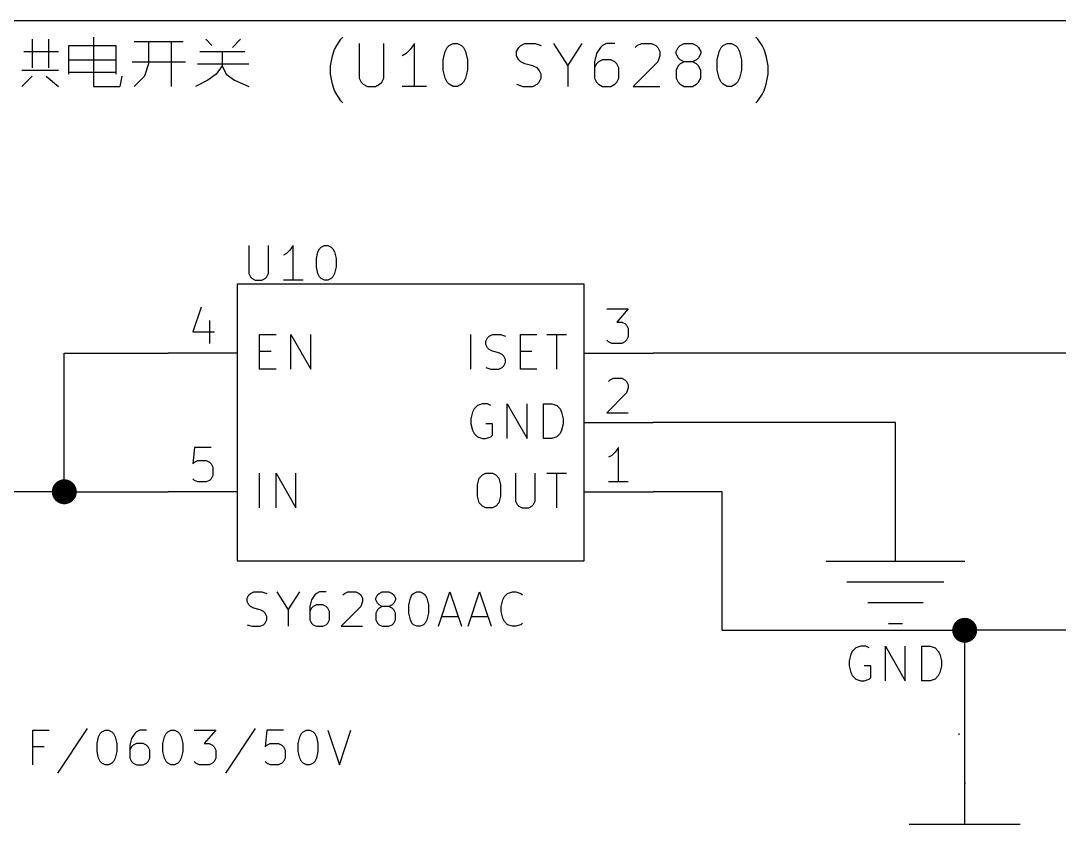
# Model space of a CAD drawing. Header units: millimetres. Extents: x 5 to 293, y -205 to -3.
# Drawn here: x 204.14 to 242.23, y -145.54 to -116.08 of the extents above; entities that cross this region are included whole.
import ezdxf

# ---------------------------------------------------------------- set-up
doc = ezdxf.new("R2010")
doc.units = ezdxf.units.MM
for name, color, linetype in [('GREENSIXTYFIVE', 129, 'CONTINUOUS'), ('LIGHTGREEN', 92, 'CONTINUOUS'), ('LIGHTMAGENTA', 212, 'CONTINUOUS'), ('LIGHTRED', 12, 'CONTINUOUS'), ('RED', 14, 'CONTINUOUS')]:
    doc.layers.add(name, color=color, linetype=linetype)

msp = doc.modelspace()

# ---------------------------------------------------------------- linework, layer by layer
at = {"layer": 'GREENSIXTYFIVE', "linetype": 'CONTINUOUS'}
for p, q in [((212.5035, -124.3144), (212.5035, -125.3425)), ((212.5035, -124.3144), (212.5035, -125.3425)), ((213.2292, -125.3425), (213.2292, -124.3144)), ((213.2292, -125.3425), (213.2292, -124.3144)), ((214.0155, -124.4959), (213.8945, -124.6168)), ((214.0155, -124.4959), (213.8945, -124.6168)), ((214.1364, -124.3144), (214.0155, -124.4959)), ((214.1364, -124.3144), (214.0155, -124.4959)), ((214.1364, -125.5844), (214.1364, -124.3144)), ((214.1364, -125.5844), (214.1364, -124.3144)), ((215.0435, -124.5563), (215.104, -124.4354)), ((215.0435, -124.5563), (215.104, -124.4354)), ((215.104, -124.4354), (215.1645, -124.3749)), ((215.104, -124.4354), (215.1645, -124.3749)), ((215.1645, -124.3749), (215.2854, -124.3144)), ((215.1645, -124.3749), (215.2854, -124.3144)), ((215.2854, -124.3144), (215.4064, -124.3144)), ((215.2854, -124.3144), (215.4064, -124.3144)), ((215.4064, -124.3144), (215.5273, -124.3749)), ((215.4064, -124.3144), (215.5273, -124.3749)), ((215.5273, -124.3749), (215.5878, -124.4354)), ((215.5273, -124.3749), (215.5878, -124.4354)), ((215.5878, -124.4354), (215.6483, -124.5563)), ((215.5878, -124.4354), (215.6483, -124.5563)), ((213.8945, -124.6168), (213.7736, -124.6773)), ((213.8945, -124.6168), (213.7736, -124.6773)), ((214.9831, -124.7982), (215.0435, -124.5563)), ((214.9831, -124.7982), (215.0435, -124.5563)), ((214.9831, -125.1006), (214.9831, -124.7982)), ((214.9831, -125.1006), (214.9831, -124.7982)), ((215.6483, -124.5563), (215.7088, -124.7982)), ((215.6483, -124.5563), (215.7088, -124.7982)), ((215.7088, -124.7982), (215.7088, -125.1006)), ((215.7088, -124.7982), (215.7088, -125.1006)), ((215.0435, -125.3425), (214.9831, -125.1006)), ((215.0435, -125.3425), (214.9831, -125.1006)), ((215.7088, -125.1006), (215.6483, -125.3425)), ((215.7088, -125.1006), (215.6483, -125.3425)), ((212.5035, -125.3425), (212.564, -125.4635)), ((212.5035, -125.3425), (212.564, -125.4635)), ((212.564, -125.4635), (212.6245, -125.524)), ((212.564, -125.4635), (212.6245, -125.524)), ((212.6245, -125.524), (212.7454, -125.5844)), ((212.6245, -125.524), (212.7454, -125.5844)), ((212.7454, -125.5844), (212.9873, -125.5844)), ((212.7454, -125.5844), (212.9873, -125.5844)), ((212.9873, -125.5844), (213.1083, -125.524)), ((212.9873, -125.5844), (213.1083, -125.524)), ((213.1083, -125.524), (213.1688, -125.4635)), ((213.1083, -125.524), (213.1688, -125.4635)), ((213.1688, -125.4635), (213.2292, -125.3425)), ((213.1688, -125.4635), (213.2292, -125.3425)), ((214.4993, -125.5844), (213.7736, -125.5844)), ((214.4993, -125.5844), (213.7736, -125.5844)), ((215.104, -125.4635), (215.0435, -125.3425)), ((215.104, -125.4635), (215.0435, -125.3425)), ((215.1645, -125.524), (215.104, -125.4635)), ((215.1645, -125.524), (215.104, -125.4635)), ((215.2854, -125.5844), (215.1645, -125.524)), ((215.2854, -125.5844), (215.1645, -125.524)), ((215.4064, -125.5844), (215.2854, -125.5844)), ((215.4064, -125.5844), (215.2854, -125.5844)), ((215.5273, -125.524), (215.4064, -125.5844)), ((215.5273, -125.524), (215.4064, -125.5844)), ((215.5878, -125.4635), (215.5273, -125.524)), ((215.5878, -125.4635), (215.5273, -125.524)), ((215.6483, -125.3425), (215.5878, -125.4635)), ((215.6483, -125.3425), (215.5878, -125.4635)), ((212.9003, -128.8575), (212.9003, -127.5875)), ((212.9003, -127.5875), (213.5051, -127.5875)), ((212.9003, -128.8575), (212.9003, -127.5875)), ((212.9003, -127.5875), (213.5051, -127.5875)), ((214.0493, -128.8575), (214.0493, -127.5875)), ((214.0493, -127.5875), (214.775, -128.8575)), ((214.0493, -128.8575), (214.0493, -127.5875)), ((214.0493, -127.5875), (214.775, -128.8575)), ((214.775, -128.8575), (214.775, -127.5875)), ((214.775, -128.8575), (214.775, -127.5875)), ((220.6534, -128.8575), (220.6534, -127.5875)), ((220.6534, -128.8575), (220.6534, -127.5875)), ((221.1978, -127.8294), (221.2582, -127.7085)), ((221.1978, -127.8294), (221.2582, -127.7085)), ((221.1978, -127.9504), (221.1978, -127.8294)), ((221.1978, -127.9504), (221.1978, -127.8294)), ((221.2582, -128.0713), (221.1978, -127.9504)), ((221.2582, -128.0713), (221.1978, -127.9504)), ((221.2582, -127.7085), (221.3187, -127.648)), ((221.2582, -127.7085), (221.3187, -127.648)), ((221.3187, -127.648), (221.4397, -127.5875)), ((221.3187, -127.648), (221.4397, -127.5875)), ((221.4397, -127.5875), (221.742, -127.5875)), ((221.4397, -127.5875), (221.742, -127.5875)), ((221.742, -127.5875), (221.9235, -127.648)), ((221.742, -127.5875), (221.9235, -127.648)), ((222.4677, -128.8575), (222.4677, -127.5875)), ((222.4677, -127.5875), (223.0725, -127.5875)), ((222.4677, -128.8575), (222.4677, -127.5875)), ((222.4677, -127.5875), (223.0725, -127.5875)), ((223.4353, -127.5875), (224.161, -127.5875)), ((223.4353, -127.5875), (224.161, -127.5875)), ((223.7982, -128.8575), (223.7982, -127.5875)), ((223.7982, -128.8575), (223.7982, -127.5875)), ((212.9003, -128.1923), (213.3237, -128.1923)), ((212.9003, -128.1923), (213.3237, -128.1923)), ((221.3187, -128.1318), (221.2582, -128.0713)), ((221.3187, -128.1318), (221.2582, -128.0713)), ((221.4397, -128.1923), (221.3187, -128.1318)), ((221.4397, -128.1923), (221.3187, -128.1318)), ((221.6816, -128.2528), (221.4397, -128.1923)), ((221.6816, -128.2528), (221.4397, -128.1923)), ((221.8025, -128.3132), (221.6816, -128.2528)), ((221.8025, -128.3132), (221.6816, -128.2528)), ((221.863, -128.3737), (221.8025, -128.3132)), ((221.863, -128.3737), (221.8025, -128.3132)), ((222.4677, -128.1923), (222.8911, -128.1923)), ((222.4677, -128.1923), (222.8911, -128.1923)), ((221.9235, -128.4947), (221.863, -128.3737)), ((221.9235, -128.4947), (221.863, -128.3737)), ((221.863, -128.7366), (221.9235, -128.6156)), ((221.863, -128.7366), (221.9235, -128.6156)), ((221.9235, -128.6156), (221.9235, -128.4947)), ((221.9235, -128.6156), (221.9235, -128.4947)), ((213.5051, -128.8575), (212.9003, -128.8575)), ((213.5051, -128.8575), (212.9003, -128.8575)), ((221.1978, -128.7971), (221.3792, -128.8575)), ((221.1978, -128.7971), (221.3792, -128.8575)), ((221.3792, -128.8575), (221.6816, -128.8575)), ((221.3792, -128.8575), (221.6816, -128.8575)), ((221.6816, -128.8575), (221.8025, -128.7971)), ((221.6816, -128.8575), (221.8025, -128.7971)), ((221.8025, -128.7971), (221.863, -128.7366)), ((221.8025, -128.7971), (221.863, -128.7366)), ((223.0725, -128.8575), (222.4677, -128.8575)), ((223.0725, -128.8575), (222.4677, -128.8575)), ((220.8953, -130.188), (220.7743, -130.309)), ((220.8953, -130.188), (220.7743, -130.309)), ((221.0767, -130.1275), (220.8953, -130.188)), ((221.0767, -130.1275), (220.8953, -130.188)), ((221.2581, -130.1275), (221.0767, -130.1275)), ((221.2581, -130.1275), (221.0767, -130.1275)), ((221.3791, -130.188), (221.2581, -130.1275)), ((221.3791, -130.188), (221.2581, -130.1275)), ((221.9838, -131.3975), (221.9838, -130.1275)), ((221.9838, -130.1275), (222.7095, -131.3975)), ((221.9838, -131.3975), (221.9838, -130.1275)), ((221.9838, -130.1275), (222.7095, -131.3975)), ((222.7095, -131.3975), (222.7095, -130.1275)), ((222.7095, -131.3975), (222.7095, -130.1275)), ((223.3143, -131.3975), (223.3143, -130.1275)), ((223.3143, -130.1275), (223.6167, -130.1275)), ((223.3143, -131.3975), (223.3143, -130.1275)), ((223.3143, -130.1275), (223.6167, -130.1275)), ((223.6167, -130.1275), (223.7981, -130.188)), ((223.6167, -130.1275), (223.7981, -130.188)), ((223.7981, -130.188), (223.9191, -130.309)), ((223.7981, -130.188), (223.9191, -130.309)), ((220.7138, -130.4299), (220.6534, -130.6718)), ((220.7138, -130.4299), (220.6534, -130.6718)), ((220.7743, -130.309), (220.7138, -130.4299)), ((220.7743, -130.309), (220.7138, -130.4299)), ((223.9191, -130.309), (223.9796, -130.4299)), ((223.9191, -130.309), (223.9796, -130.4299)), ((223.9796, -130.4299), (224.04, -130.6718)), ((223.9796, -130.4299), (224.04, -130.6718)), ((220.6534, -130.6718), (220.6534, -130.8532)), ((220.6534, -130.6718), (220.6534, -130.8532)), ((220.6534, -130.8532), (220.7138, -131.0951)), ((220.6534, -130.8532), (220.7138, -131.0951)), ((221.4395, -130.8532), (221.1976, -130.8532)), ((221.4395, -130.8532), (221.1976, -130.8532)), ((221.4395, -131.2766), (221.4395, -130.8532)), ((221.4395, -131.2766), (221.4395, -130.8532)), ((224.04, -130.8532), (223.9796, -131.0951)), ((224.04, -130.8532), (223.9796, -131.0951)), ((224.04, -130.6718), (224.04, -130.8532)), ((224.04, -130.6718), (224.04, -130.8532)), ((220.7138, -131.0951), (220.7743, -131.2161)), ((220.7138, -131.0951), (220.7743, -131.2161)), ((220.7743, -131.2161), (220.8953, -131.3371)), ((220.7743, -131.2161), (220.8953, -131.3371)), ((220.8953, -131.3371), (221.0767, -131.3975)), ((220.8953, -131.3371), (221.0767, -131.3975)), ((221.1976, -131.3975), (221.3791, -131.3371)), ((221.1976, -131.3975), (221.3791, -131.3371)), ((221.3791, -131.3371), (221.4395, -131.2766)), ((221.3791, -131.3371), (221.4395, -131.2766)), ((223.7981, -131.3371), (223.6167, -131.3975)), ((223.7981, -131.3371), (223.6167, -131.3975)), ((223.9191, -131.2161), (223.7981, -131.3371)), ((223.9191, -131.2161), (223.7981, -131.3371)), ((223.9796, -131.0951), (223.9191, -131.2161)), ((223.9796, -131.0951), (223.9191, -131.2161)), ((221.0767, -131.3975), (221.1976, -131.3975)), ((221.0767, -131.3975), (221.1976, -131.3975)), ((223.6167, -131.3975), (223.3143, -131.3975)), ((223.6167, -131.3975), (223.3143, -131.3975)), ((212.9003, -133.9375), (212.9003, -132.6675)), ((212.9003, -133.9375), (212.9003, -132.6675)), ((213.5051, -133.9375), (213.5051, -132.6675)), ((213.5051, -132.6675), (214.2308, -133.9375)), ((213.5051, -133.9375), (213.5051, -132.6675)), ((213.5051, -132.6675), (214.2308, -133.9375)), ((214.2308, -133.9375), (214.2308, -132.6675)), ((214.2308, -133.9375), (214.2308, -132.6675)), ((220.8953, -133.0909), (220.9557, -132.849)), ((220.8953, -133.0909), (220.9557, -132.849)), ((220.9557, -132.849), (221.0767, -132.728)), ((220.9557, -132.849), (221.0767, -132.728)), ((221.0767, -132.728), (221.1976, -132.6675)), ((221.0767, -132.728), (221.1976, -132.6675)), ((221.1976, -132.6675), (221.4395, -132.6675)), ((221.1976, -132.6675), (221.4395, -132.6675)), ((221.4395, -132.6675), (221.5605, -132.728)), ((221.4395, -132.6675), (221.5605, -132.728)), ((221.5605, -132.728), (221.6814, -132.849)), ((221.5605, -132.728), (221.6814, -132.849)), ((221.6814, -132.849), (221.7419, -133.0909)), ((221.6814, -132.849), (221.7419, -133.0909)), ((222.2862, -132.6675), (222.2862, -133.6956)), ((222.2862, -132.6675), (222.2862, -133.6956)), ((223.0119, -133.6956), (223.0119, -132.6675)), ((223.0119, -133.6956), (223.0119, -132.6675)), ((223.4353, -132.6675), (224.161, -132.6675)), ((223.4353, -132.6675), (224.161, -132.6675)), ((223.7982, -133.9375), (223.7982, -132.6675)), ((223.7982, -133.9375), (223.7982, -132.6675)), ((220.8953, -133.5142), (220.8953, -133.0909)), ((220.8953, -133.5142), (220.8953, -133.0909)), ((221.7419, -133.0909), (221.7419, -133.5142)), ((221.7419, -133.0909), (221.7419, -133.5142)), ((220.9557, -133.7561), (220.8953, -133.5142)), ((220.9557, -133.7561), (220.8953, -133.5142)), ((221.7419, -133.5142), (221.6814, -133.7561)), ((221.7419, -133.5142), (221.6814, -133.7561)), ((221.0767, -133.8771), (220.9557, -133.7561)), ((221.0767, -133.8771), (220.9557, -133.7561)), ((221.1976, -133.9375), (221.0767, -133.8771)), ((221.1976, -133.9375), (221.0767, -133.8771)), ((221.4395, -133.9375), (221.1976, -133.9375)), ((221.4395, -133.9375), (221.1976, -133.9375)), ((221.5605, -133.8771), (221.4395, -133.9375)), ((221.5605, -133.8771), (221.4395, -133.9375)), ((221.6814, -133.7561), (221.5605, -133.8771)), ((221.6814, -133.7561), (221.5605, -133.8771)), ((222.2862, -133.6956), (222.3467, -133.8166)), ((222.2862, -133.6956), (222.3467, -133.8166)), ((222.3467, -133.8166), (222.4072, -133.8771)), ((222.3467, -133.8166), (222.4072, -133.8771)), ((222.4072, -133.8771), (222.5281, -133.9375)), ((222.4072, -133.8771), (222.5281, -133.9375)), ((222.5281, -133.9375), (222.77, -133.9375)), ((222.5281, -133.9375), (222.77, -133.9375)), ((222.77, -133.9375), (222.891, -133.8771)), ((222.77, -133.9375), (222.891, -133.8771)), ((222.891, -133.8771), (222.9515, -133.8166)), ((222.891, -133.8771), (222.9515, -133.8166)), ((222.9515, -133.8166), (223.0119, -133.6956)), ((222.9515, -133.8166), (223.0119, -133.6956)), ((212.5035, -137.1354), (212.564, -137.0749)), ((212.5035, -137.1354), (212.564, -137.0749)), ((212.564, -137.0749), (212.685, -137.0144)), ((212.564, -137.0749), (212.685, -137.0144)), ((212.685, -137.0144), (212.9873, -137.0144)), ((212.685, -137.0144), (212.9873, -137.0144)), ((212.9873, -137.0144), (213.1688, -137.0749)), ((212.9873, -137.0144), (213.1688, -137.0749)), ((213.5316, -137.0144), (213.9549, -137.6797)), ((213.5316, -137.0144), (213.9549, -137.6797)), ((213.9549, -137.6797), (214.3783, -137.0144)), ((213.9549, -137.6797), (214.3783, -137.0144)), ((214.9831, -137.0749), (214.9226, -137.1354)), ((214.9831, -137.0749), (214.9226, -137.1354)), ((215.104, -137.0144), (214.9831, -137.0749)), ((215.104, -137.0144), (214.9831, -137.0749)), ((215.3459, -137.0144), (215.104, -137.0144)), ((215.3459, -137.0144), (215.104, -137.0144)), ((215.9507, -137.1354), (216.0111, -137.0749)), ((215.9507, -137.1354), (216.0111, -137.0749)), ((216.0111, -137.0749), (216.1321, -137.0144)), ((216.0111, -137.0749), (216.1321, -137.0144)), ((216.1321, -137.0144), (216.4345, -137.0144)), ((216.1321, -137.0144), (216.4345, -137.0144)), ((216.4345, -137.0144), (216.5554, -137.0749)), ((216.4345, -137.0144), (216.5554, -137.0749)), ((216.5554, -137.0749), (216.6159, -137.1354)), ((216.5554, -137.0749), (216.6159, -137.1354)), ((217.2206, -137.1354), (217.2811, -137.0749)), ((217.2206, -137.1354), (217.2811, -137.0749)), ((217.2811, -137.0749), (217.4021, -137.0144)), ((217.2811, -137.0749), (217.4021, -137.0144)), ((217.4021, -137.0144), (217.644, -137.0144)), ((217.4021, -137.0144), (217.644, -137.0144)), ((217.644, -137.0144), (217.7649, -137.0749)), ((217.644, -137.0144), (217.7649, -137.0749)), ((217.7649, -137.0749), (217.8254, -137.1354)), ((217.7649, -137.0749), (217.8254, -137.1354)), ((218.4906, -137.1354), (218.5511, -137.0749)), ((218.4906, -137.1354), (218.5511, -137.0749)), ((218.5511, -137.0749), (218.672, -137.0144)), ((218.5511, -137.0749), (218.672, -137.0144)), ((218.672, -137.0144), (218.793, -137.0144)), ((218.672, -137.0144), (218.793, -137.0144)), ((218.793, -137.0144), (218.9139, -137.0749)), ((218.793, -137.0144), (218.9139, -137.0749)), ((218.9139, -137.0749), (218.9744, -137.1354)), ((218.9139, -137.0749), (218.9744, -137.1354)), ((219.4582, -138.2844), (219.8815, -137.0144)), ((219.4582, -138.2844), (219.8815, -137.0144)), ((219.8815, -137.0144), (220.3049, -138.2844)), ((219.8815, -137.0144), (220.3049, -138.2844)), ((220.5468, -138.2844), (220.9701, -137.0144)), ((220.5468, -138.2844), (220.9701, -137.0144)), ((220.9701, -137.0144), (221.3935, -138.2844)), ((220.9701, -137.0144), (221.3935, -138.2844)), ((221.8773, -137.1959), (221.9983, -137.0749)), ((221.8773, -137.1959), (221.9983, -137.0749)), ((221.9983, -137.0749), (222.1797, -137.0144)), ((221.9983, -137.0749), (222.1797, -137.0144)), ((222.1797, -137.0144), (222.3006, -137.0144)), ((222.1797, -137.0144), (222.3006, -137.0144)), ((222.3006, -137.0144), (222.4821, -137.0749)), ((222.3006, -137.0144), (222.4821, -137.0749)), ((222.4821, -137.0749), (222.5425, -137.1354)), ((222.4821, -137.0749), (222.5425, -137.1354)), ((212.4431, -137.2563), (212.5035, -137.1354)), ((212.4431, -137.2563), (212.5035, -137.1354)), ((212.4431, -137.3773), (212.4431, -137.2563)), ((212.4431, -137.3773), (212.4431, -137.2563)), ((212.5035, -137.4982), (212.4431, -137.3773)), ((212.5035, -137.4982), (212.4431, -137.3773)), ((214.8016, -137.3168), (214.7412, -137.5587)), ((214.8016, -137.3168), (214.7412, -137.5587)), ((214.9226, -137.1354), (214.8016, -137.3168)), ((214.9226, -137.1354), (214.8016, -137.3168)), ((216.6159, -137.1354), (216.6764, -137.2563)), ((216.6159, -137.1354), (216.6764, -137.2563)), ((216.6764, -137.3773), (216.6159, -137.5587)), ((216.6764, -137.3773), (216.6159, -137.5587)), ((216.6764, -137.2563), (216.6764, -137.3773)), ((216.6764, -137.2563), (216.6764, -137.3773)), ((217.1602, -137.2563), (217.2206, -137.1354)), ((217.1602, -137.2563), (217.2206, -137.1354)), ((217.1602, -137.3168), (217.1602, -137.2563)), ((217.1602, -137.3168), (217.1602, -137.2563)), ((217.2206, -137.4378), (217.1602, -137.3168)), ((217.2206, -137.4378), (217.1602, -137.3168)), ((217.2811, -137.4982), (217.2206, -137.4378)), ((217.2811, -137.4982), (217.2206, -137.4378)), ((217.8254, -137.4378), (217.7649, -137.4982)), ((217.8254, -137.4378), (217.7649, -137.4982)), ((217.8254, -137.1354), (217.8859, -137.2563)), ((217.8254, -137.1354), (217.8859, -137.2563)), ((217.8859, -137.3168), (217.8254, -137.4378)), ((217.8859, -137.3168), (217.8254, -137.4378)), ((217.8859, -137.2563), (217.8859, -137.3168)), ((217.8859, -137.2563), (217.8859, -137.3168)), ((218.3697, -137.4982), (218.4301, -137.2563)), ((218.3697, -137.4982), (218.4301, -137.2563)), ((218.4301, -137.2563), (218.4906, -137.1354)), ((218.4301, -137.2563), (218.4906, -137.1354)), ((218.9744, -137.1354), (219.0349, -137.2563)), ((218.9744, -137.1354), (219.0349, -137.2563)), ((219.0349, -137.2563), (219.0954, -137.4982)), ((219.0349, -137.2563), (219.0954, -137.4982)), ((221.7564, -137.5587), (221.8168, -137.3168)), ((221.7564, -137.5587), (221.8168, -137.3168)), ((221.8168, -137.3168), (221.8773, -137.1959)), ((221.8168, -137.3168), (221.8773, -137.1959)), ((212.564, -137.5587), (212.5035, -137.4982)), ((212.564, -137.5587), (212.5035, -137.4982)), ((212.685, -137.6192), (212.564, -137.5587)), ((212.685, -137.6192), (212.564, -137.5587)), ((212.9269, -137.6797), (212.685, -137.6192)), ((212.9269, -137.6797), (212.685, -137.6192)), ((213.0478, -137.7401), (212.9269, -137.6797)), ((213.0478, -137.7401), (212.9269, -137.6797)), ((213.1083, -137.8006), (213.0478, -137.7401)), ((213.1083, -137.8006), (213.0478, -137.7401)), ((213.1688, -137.9216), (213.1083, -137.8006)), ((213.1688, -137.9216), (213.1083, -137.8006)), ((213.9549, -137.6797), (213.9549, -138.2844)), ((213.9549, -137.6797), (213.9549, -138.2844)), ((214.7412, -137.5587), (214.7412, -138.0425)), ((214.7412, -137.5587), (214.7412, -138.0425)), ((214.8016, -137.6192), (214.7412, -137.7401)), ((214.8016, -137.6192), (214.7412, -137.7401)), ((214.8621, -137.5587), (214.8016, -137.6192)), ((214.8621, -137.5587), (214.8016, -137.6192)), ((214.9831, -137.4982), (214.8621, -137.5587)), ((214.9831, -137.4982), (214.8621, -137.5587)), ((215.225, -137.4982), (214.9831, -137.4982)), ((215.225, -137.4982), (214.9831, -137.4982)), ((215.3459, -137.5587), (215.225, -137.4982)), ((215.3459, -137.5587), (215.225, -137.4982)), ((215.4064, -137.6192), (215.3459, -137.5587)), ((215.4064, -137.6192), (215.3459, -137.5587)), ((215.4669, -137.7401), (215.4064, -137.6192)), ((215.4669, -137.7401), (215.4064, -137.6192)), ((215.4669, -138.0425), (215.4669, -137.7401)), ((215.4669, -138.0425), (215.4669, -137.7401)), ((216.6159, -137.5587), (215.8902, -138.2844)), ((216.6159, -137.5587), (215.8902, -138.2844)), ((217.2206, -137.6797), (217.1602, -137.8006)), ((217.2206, -137.6797), (217.1602, -137.8006)), ((217.1602, -137.8006), (217.1602, -138.0425)), ((217.1602, -137.8006), (217.1602, -138.0425)), ((217.2811, -137.6192), (217.2206, -137.6797)), ((217.2811, -137.6192), (217.2206, -137.6797)), ((217.4021, -137.5587), (217.2811, -137.4982)), ((217.4021, -137.5587), (217.2811, -137.4982)), ((217.4021, -137.5587), (217.2811, -137.6192)), ((217.4021, -137.5587), (217.2811, -137.6192)), ((217.644, -137.5587), (217.4021, -137.5587)), ((217.644, -137.5587), (217.4021, -137.5587)), ((217.7649, -137.4982), (217.644, -137.5587)), ((217.7649, -137.4982), (217.644, -137.5587)), ((217.7649, -137.6192), (217.644, -137.5587)), ((217.7649, -137.6192), (217.644, -137.5587)), ((217.8254, -137.6797), (217.7649, -137.6192)), ((217.8254, -137.6797), (217.7649, -137.6192)), ((217.8859, -137.8006), (217.8254, -137.6797)), ((217.8859, -137.8006), (217.8254, -137.6797)), ((217.8859, -138.0425), (217.8859, -137.8006)), ((217.8859, -138.0425), (217.8859, -137.8006)), ((218.3697, -137.8006), (218.3697, -137.4982)), ((218.3697, -137.8006), (218.3697, -137.4982)), ((218.4301, -138.0425), (218.3697, -137.8006)), ((218.4301, -138.0425), (218.3697, -137.8006)), ((219.0954, -137.8006), (219.0349, -138.0425)), ((219.0954, -137.8006), (219.0349, -138.0425)), ((219.0954, -137.4982), (219.0954, -137.8006)), ((219.0954, -137.4982), (219.0954, -137.8006)), ((221.7564, -137.7401), (221.7564, -137.5587)), ((221.7564, -137.7401), (221.7564, -137.5587)), ((221.8168, -137.982), (221.7564, -137.7401)), ((221.8168, -137.982), (221.7564, -137.7401)), ((212.4431, -138.224), (212.6245, -138.2844)), ((212.4431, -138.224), (212.6245, -138.2844)), ((212.9269, -138.2844), (213.0478, -138.224)), ((212.9269, -138.2844), (213.0478, -138.224)), ((213.0478, -138.224), (213.1083, -138.1635)), ((213.0478, -138.224), (213.1083, -138.1635)), ((213.1083, -138.1635), (213.1688, -138.0425)), ((213.1083, -138.1635), (213.1688, -138.0425)), ((213.1688, -138.0425), (213.1688, -137.9216)), ((213.1688, -138.0425), (213.1688, -137.9216)), ((214.7412, -138.0425), (214.8016, -138.1635)), ((214.7412, -138.0425), (214.8016, -138.1635)), ((214.8016, -138.1635), (214.8621, -138.224)), ((214.8016, -138.1635), (214.8621, -138.224)), ((214.8621, -138.224), (214.9831, -138.2844)), ((214.8621, -138.224), (214.9831, -138.2844)), ((215.225, -138.2844), (215.3459, -138.224)), ((215.225, -138.2844), (215.3459, -138.224)), ((215.3459, -138.224), (215.4064, -138.1635)), ((215.3459, -138.224), (215.4064, -138.1635)), ((215.4064, -138.1635), (215.4669, -138.0425)), ((215.4064, -138.1635), (215.4669, -138.0425)), ((217.1602, -138.0425), (217.2206, -138.1635)), ((217.1602, -138.0425), (217.2206, -138.1635)), ((217.2206, -138.1635), (217.2811, -138.224)), ((217.2206, -138.1635), (217.2811, -138.224)), ((217.2811, -138.224), (217.4021, -138.2844)), ((217.2811, -138.224), (217.4021, -138.2844)), ((217.644, -138.2844), (217.7649, -138.224)), ((217.644, -138.2844), (217.7649, -138.224)), ((217.7649, -138.224), (217.8254, -138.1635)), ((217.7649, -138.224), (217.8254, -138.1635)), ((217.8254, -138.1635), (217.8859, -138.0425)), ((217.8254, -138.1635), (217.8859, -138.0425)), ((218.4906, -138.1635), (218.4301, -138.0425)), ((218.4906, -138.1635), (218.4301, -138.0425)), ((218.5511, -138.224), (218.4906, -138.1635)), ((218.5511, -138.224), (218.4906, -138.1635)), ((218.672, -138.2844), (218.5511, -138.224)), ((218.672, -138.2844), (218.5511, -138.224)), ((218.9139, -138.224), (218.793, -138.2844)), ((218.9139, -138.224), (218.793, -138.2844)), ((218.9744, -138.1635), (218.9139, -138.224)), ((218.9744, -138.1635), (218.9139, -138.224)), ((219.0349, -138.0425), (218.9744, -138.1635)), ((219.0349, -138.0425), (218.9744, -138.1635)), ((219.5792, -137.9216), (220.1839, -137.9216)), ((219.5792, -137.9216), (220.1839, -137.9216)), ((220.6678, -137.9216), (221.2725, -137.9216)), ((220.6678, -137.9216), (221.2725, -137.9216)), ((221.8773, -138.103), (221.8168, -137.982)), ((221.8773, -138.103), (221.8168, -137.982)), ((221.9983, -138.224), (221.8773, -138.103)), ((221.9983, -138.224), (221.8773, -138.103)), ((222.1797, -138.2844), (221.9983, -138.224)), ((222.1797, -138.2844), (221.9983, -138.224)), ((222.4821, -138.224), (222.3006, -138.2844)), ((222.4821, -138.224), (222.3006, -138.2844)), ((222.5425, -138.1635), (222.4821, -138.224)), ((222.5425, -138.1635), (222.4821, -138.224)), ((212.6245, -138.2844), (212.9269, -138.2844)), ((212.6245, -138.2844), (212.9269, -138.2844)), ((214.9831, -138.2844), (215.225, -138.2844)), ((214.9831, -138.2844), (215.225, -138.2844)), ((215.8902, -138.2844), (216.6764, -138.2844)), ((215.8902, -138.2844), (216.6764, -138.2844)), ((217.4021, -138.2844), (217.644, -138.2844)), ((217.4021, -138.2844), (217.644, -138.2844)), ((218.793, -138.2844), (218.672, -138.2844)), ((218.793, -138.2844), (218.672, -138.2844)), ((222.3006, -138.2844), (222.1797, -138.2844)), ((222.3006, -138.2844), (222.1797, -138.2844)), ((234.5871, -139.3116), (234.5267, -139.5535)), ((234.5871, -139.3116), (234.5267, -139.5535)), ((234.6476, -139.1907), (234.5871, -139.3116)), ((234.6476, -139.1907), (234.5871, -139.3116)), ((234.7686, -139.0697), (234.6476, -139.1907)), ((234.7686, -139.0697), (234.6476, -139.1907)), ((234.95, -139.0092), (234.7686, -139.0697)), ((234.95, -139.0092), (234.7686, -139.0697)), ((235.1314, -139.0092), (234.95, -139.0092)), ((235.1314, -139.0092), (234.95, -139.0092)), ((235.2524, -139.0697), (235.1314, -139.0092)), ((235.2524, -139.0697), (235.1314, -139.0092)), ((235.8571, -140.2792), (235.8571, -139.0092)), ((235.8571, -139.0092), (236.5828, -140.2792)), ((235.8571, -140.2792), (235.8571, -139.0092)), ((235.8571, -139.0092), (236.5828, -140.2792)), ((236.5828, -140.2792), (236.5828, -139.0092)), ((236.5828, -140.2792), (236.5828, -139.0092)), ((237.1876, -140.2792), (237.1876, -139.0092)), ((237.1876, -139.0092), (237.49, -139.0092)), ((237.1876, -140.2792), (237.1876, -139.0092)), ((237.1876, -139.0092), (237.49, -139.0092)), ((237.49, -139.0092), (237.6714, -139.0697)), ((237.49, -139.0092), (237.6714, -139.0697)), ((237.6714, -139.0697), (237.7924, -139.1907)), ((237.6714, -139.0697), (237.7924, -139.1907)), ((237.7924, -139.1907), (237.8529, -139.3116)), ((237.7924, -139.1907), (237.8529, -139.3116)), ((237.8529, -139.3116), (237.9133, -139.5535)), ((237.8529, -139.3116), (237.9133, -139.5535)), ((234.5267, -139.5535), (234.5267, -139.7349)), ((234.5267, -139.5535), (234.5267, -139.7349)), ((234.5267, -139.7349), (234.5871, -139.9768)), ((234.5267, -139.7349), (234.5871, -139.9768)), ((235.3128, -139.7349), (235.0709, -139.7349)), ((235.3128, -139.7349), (235.0709, -139.7349)), ((235.3128, -140.1583), (235.3128, -139.7349)), ((235.3128, -140.1583), (235.3128, -139.7349)), ((237.9133, -139.7349), (237.8529, -139.9768)), ((237.9133, -139.7349), (237.8529, -139.9768)), ((237.9133, -139.5535), (237.9133, -139.7349)), ((237.9133, -139.5535), (237.9133, -139.7349)), ((234.5871, -139.9768), (234.6476, -140.0978)), ((234.5871, -139.9768), (234.6476, -140.0978)), ((234.6476, -140.0978), (234.7686, -140.2188)), ((234.6476, -140.0978), (234.7686, -140.2188)), ((237.7924, -140.0978), (237.6714, -140.2188)), ((237.7924, -140.0978), (237.6714, -140.2188)), ((237.8529, -139.9768), (237.7924, -140.0978)), ((237.8529, -139.9768), (237.7924, -140.0978)), ((234.7686, -140.2188), (234.95, -140.2792)), ((234.7686, -140.2188), (234.95, -140.2792)), ((234.95, -140.2792), (235.0709, -140.2792)), ((234.95, -140.2792), (235.0709, -140.2792)), ((235.0709, -140.2792), (235.2524, -140.2188)), ((235.0709, -140.2792), (235.2524, -140.2188)), ((235.2524, -140.2188), (235.3128, -140.1583)), ((235.2524, -140.2188), (235.3128, -140.1583)), ((237.49, -140.2792), (237.1876, -140.2792)), ((237.49, -140.2792), (237.1876, -140.2792)), ((237.6714, -140.2188), (237.49, -140.2792)), ((237.6714, -140.2188), (237.49, -140.2792)), ((206.5768, -142.034), (205.4882, -143.6668)), ((206.5768, -142.034), (205.4882, -143.6668)), ((212.7453, -142.034), (211.6567, -143.6668)), ((212.7453, -142.034), (211.6567, -143.6668)), ((204.581, -143.3644), (204.581, -142.0944)), ((204.581, -142.0944), (205.1858, -142.0944)), ((204.581, -143.3644), (204.581, -142.0944)), ((204.581, -142.0944), (205.1858, -142.0944)), ((206.9397, -142.5782), (207.0001, -142.3363)), ((206.9397, -142.5782), (207.0001, -142.3363)), ((207.0001, -142.3363), (207.0606, -142.2154)), ((207.0001, -142.3363), (207.0606, -142.2154)), ((207.0606, -142.2154), (207.1211, -142.1549)), ((207.0606, -142.2154), (207.1211, -142.1549)), ((207.1211, -142.1549), (207.242, -142.0944)), ((207.1211, -142.1549), (207.242, -142.0944)), ((207.242, -142.0944), (207.363, -142.0944)), ((207.242, -142.0944), (207.363, -142.0944)), ((207.363, -142.0944), (207.4839, -142.1549)), ((207.363, -142.0944), (207.4839, -142.1549)), ((207.4839, -142.1549), (207.5444, -142.2154)), ((207.4839, -142.1549), (207.5444, -142.2154)), ((207.5444, -142.2154), (207.6049, -142.3363)), ((207.5444, -142.2154), (207.6049, -142.3363)), ((207.6049, -142.3363), (207.6654, -142.5782)), ((207.6049, -142.3363), (207.6654, -142.5782)), ((208.2096, -142.3968), (208.1492, -142.6387)), ((208.2096, -142.3968), (208.1492, -142.6387)), ((208.3306, -142.2154), (208.2096, -142.3968)), ((208.3306, -142.2154), (208.2096, -142.3968)), ((208.3911, -142.1549), (208.3306, -142.2154)), ((208.3911, -142.1549), (208.3306, -142.2154)), ((208.512, -142.0944), (208.3911, -142.1549)), ((208.512, -142.0944), (208.3911, -142.1549)), ((208.7539, -142.0944), (208.512, -142.0944)), ((208.7539, -142.0944), (208.512, -142.0944)), ((209.3587, -142.5782), (209.4191, -142.3363)), ((209.3587, -142.5782), (209.4191, -142.3363)), ((209.4191, -142.3363), (209.4796, -142.2154)), ((209.4191, -142.3363), (209.4796, -142.2154)), ((209.4796, -142.2154), (209.5401, -142.1549)), ((209.4796, -142.2154), (209.5401, -142.1549)), ((209.5401, -142.1549), (209.661, -142.0944)), ((209.5401, -142.1549), (209.661, -142.0944)), ((209.661, -142.0944), (209.782, -142.0944)), ((209.661, -142.0944), (209.782, -142.0944)), ((209.782, -142.0944), (209.9029, -142.1549)), ((209.782, -142.0944), (209.9029, -142.1549)), ((209.9029, -142.1549), (209.9634, -142.2154)), ((209.9029, -142.1549), (209.9634, -142.2154)), ((209.9634, -142.2154), (210.0239, -142.3363)), ((209.9634, -142.2154), (210.0239, -142.3363)), ((210.0239, -142.3363), (210.0844, -142.5782)), ((210.0239, -142.3363), (210.0844, -142.5782)), ((210.5077, -142.0944), (211.2939, -142.0944)), ((210.5077, -142.0944), (211.2939, -142.0944)), ((211.2939, -142.0944), (210.8705, -142.5782)), ((211.2939, -142.0944), (210.8705, -142.5782)), ((213.1686, -142.0944), (213.1082, -142.6992)), ((213.1686, -142.0944), (213.1082, -142.6992)), ((213.7734, -142.0944), (213.1686, -142.0944)), ((213.7734, -142.0944), (213.1686, -142.0944)), ((214.3177, -142.5782), (214.3781, -142.3363)), ((214.3177, -142.5782), (214.3781, -142.3363)), ((214.3781, -142.3363), (214.4386, -142.2154)), ((214.3781, -142.3363), (214.4386, -142.2154)), ((214.4386, -142.2154), (214.4991, -142.1549)), ((214.4386, -142.2154), (214.4991, -142.1549)), ((214.4991, -142.1549), (214.62, -142.0944)), ((214.4991, -142.1549), (214.62, -142.0944)), ((214.62, -142.0944), (214.741, -142.0944)), ((214.62, -142.0944), (214.741, -142.0944)), ((214.741, -142.0944), (214.8619, -142.1549)), ((214.741, -142.0944), (214.8619, -142.1549)), ((214.8619, -142.1549), (214.9224, -142.2154)), ((214.8619, -142.1549), (214.9224, -142.2154)), ((214.9224, -142.2154), (214.9829, -142.3363)), ((214.9224, -142.2154), (214.9829, -142.3363)), ((214.9829, -142.3363), (215.0434, -142.5782)), ((214.9829, -142.3363), (215.0434, -142.5782)), ((215.4062, -142.0944), (215.8295, -143.3644)), ((215.4062, -142.0944), (215.8295, -143.3644)), ((215.8295, -143.3644), (216.2529, -142.0944)), ((215.8295, -143.3644), (216.2529, -142.0944)), ((205.0044, -142.6992), (204.581, -142.6992)), ((205.0044, -142.6992), (204.581, -142.6992)), ((206.9397, -142.8806), (206.9397, -142.5782)), ((206.9397, -142.8806), (206.9397, -142.5782)), ((207.6654, -142.5782), (207.6654, -142.8806)), ((207.6654, -142.5782), (207.6654, -142.8806)), ((208.1492, -142.6387), (208.1492, -143.1225)), ((208.1492, -142.6387), (208.1492, -143.1225)), ((208.2096, -142.6992), (208.1492, -142.8201)), ((208.2096, -142.6992), (208.1492, -142.8201)), ((208.2701, -142.6387), (208.2096, -142.6992)), ((208.2701, -142.6387), (208.2096, -142.6992)), ((208.3911, -142.5782), (208.2701, -142.6387)), ((208.3911, -142.5782), (208.2701, -142.6387)), ((208.633, -142.5782), (208.3911, -142.5782)), ((208.633, -142.5782), (208.3911, -142.5782)), ((208.7539, -142.6387), (208.633, -142.5782)), ((208.7539, -142.6387), (208.633, -142.5782)), ((208.8144, -142.6992), (208.7539, -142.6387)), ((208.8144, -142.6992), (208.7539, -142.6387)), ((208.8749, -142.8201), (208.8144, -142.6992)), ((208.8749, -142.8201), (208.8144, -142.6992)), ((209.3587, -142.8806), (209.3587, -142.5782)), ((209.3587, -142.8806), (209.3587, -142.5782)), ((210.0844, -142.5782), (210.0844, -142.8806)), ((210.0844, -142.5782), (210.0844, -142.8806)), ((210.8705, -142.5782), (211.052, -142.5782)), ((210.8705, -142.5782), (211.052, -142.5782)), ((211.052, -142.5782), (211.1729, -142.6387)), ((211.052, -142.5782), (211.1729, -142.6387)), ((211.1729, -142.6387), (211.2334, -142.6992)), ((211.1729, -142.6387), (211.2334, -142.6992)), ((211.2334, -142.6992), (211.2939, -142.8201)), ((211.2334, -142.6992), (211.2939, -142.8201)), ((213.1082, -142.6992), (213.1686, -142.6387)), ((213.1082, -142.6992), (213.1686, -142.6387)), ((213.1686, -142.6387), (213.2896, -142.5782)), ((213.1686, -142.6387), (213.2896, -142.5782)), ((213.2896, -142.5782), (213.592, -142.5782)), ((213.2896, -142.5782), (213.592, -142.5782)), ((213.592, -142.5782), (213.7129, -142.6387)), ((213.592, -142.5782), (213.7129, -142.6387)), ((213.7129, -142.6387), (213.7734, -142.6992)), ((213.7129, -142.6387), (213.7734, -142.6992)), ((213.7734, -142.6992), (213.8339, -142.8201)), ((213.7734, -142.6992), (213.8339, -142.8201)), ((214.3177, -142.8806), (214.3177, -142.5782)), ((214.3177, -142.8806), (214.3177, -142.5782)), ((215.0434, -142.5782), (215.0434, -142.8806)), ((215.0434, -142.5782), (215.0434, -142.8806)), ((207.0001, -143.1225), (206.9397, -142.8806)), ((207.0001, -143.1225), (206.9397, -142.8806)), ((207.0606, -143.2435), (207.0001, -143.1225)), ((207.0606, -143.2435), (207.0001, -143.1225)), ((207.6049, -143.1225), (207.5444, -143.2435)), ((207.6049, -143.1225), (207.5444, -143.2435)), ((207.6654, -142.8806), (207.6049, -143.1225)), ((207.6654, -142.8806), (207.6049, -143.1225)), ((208.1492, -143.1225), (208.2096, -143.2435)), ((208.1492, -143.1225), (208.2096, -143.2435)), ((208.8144, -143.2435), (208.8749, -143.1225)), ((208.8144, -143.2435), (208.8749, -143.1225)), ((208.8749, -143.1225), (208.8749, -142.8201)), ((208.8749, -143.1225), (208.8749, -142.8201)), ((209.4191, -143.1225), (209.3587, -142.8806)), ((209.4191, -143.1225), (209.3587, -142.8806)), ((209.4796, -143.2435), (209.4191, -143.1225)), ((209.4796, -143.2435), (209.4191, -143.1225)), ((210.0239, -143.1225), (209.9634, -143.2435)), ((210.0239, -143.1225), (209.9634, -143.2435)), ((210.0844, -142.8806), (210.0239, -143.1225)), ((210.0844, -142.8806), (210.0239, -143.1225)), ((211.2939, -143.1225), (211.2334, -143.2435)), ((211.2939, -143.1225), (211.2334, -143.2435)), ((211.2939, -142.8201), (211.2939, -143.1225)), ((211.2939, -142.8201), (211.2939, -143.1225)), ((213.8339, -143.1225), (213.7734, -143.2435)), ((213.8339, -143.1225), (213.7734, -143.2435)), ((213.8339, -142.8201), (213.8339, -143.1225)), ((213.8339, -142.8201), (213.8339, -143.1225)), ((214.3781, -143.1225), (214.3177, -142.8806)), ((214.3781, -143.1225), (214.3177, -142.8806)), ((214.4386, -143.2435), (214.3781, -143.1225)), ((214.4386, -143.2435), (214.3781, -143.1225)), ((214.9829, -143.1225), (214.9224, -143.2435)), ((214.9829, -143.1225), (214.9224, -143.2435)), ((215.0434, -142.8806), (214.9829, -143.1225)), ((215.0434, -142.8806), (214.9829, -143.1225)), ((207.1211, -143.304), (207.0606, -143.2435)), ((207.1211, -143.304), (207.0606, -143.2435)), ((207.242, -143.3644), (207.1211, -143.304)), ((207.242, -143.3644), (207.1211, -143.304)), ((207.363, -143.3644), (207.242, -143.3644)), ((207.363, -143.3644), (207.242, -143.3644)), ((207.4839, -143.304), (207.363, -143.3644)), ((207.4839, -143.304), (207.363, -143.3644)), ((207.5444, -143.2435), (207.4839, -143.304)), ((207.5444, -143.2435), (207.4839, -143.304)), ((208.2096, -143.2435), (208.2701, -143.304)), ((208.2096, -143.2435), (208.2701, -143.304)), ((208.2701, -143.304), (208.3911, -143.3644)), ((208.2701, -143.304), (208.3911, -143.3644)), ((208.3911, -143.3644), (208.633, -143.3644)), ((208.3911, -143.3644), (208.633, -143.3644)), ((208.633, -143.3644), (208.7539, -143.304)), ((208.633, -143.3644), (208.7539, -143.304)), ((208.7539, -143.304), (208.8144, -143.2435)), ((208.7539, -143.304), (208.8144, -143.2435)), ((209.5401, -143.304), (209.4796, -143.2435)), ((209.5401, -143.304), (209.4796, -143.2435)), ((209.661, -143.3644), (209.5401, -143.304)), ((209.661, -143.3644), (209.5401, -143.304)), ((209.782, -143.3644), (209.661, -143.3644)), ((209.782, -143.3644), (209.661, -143.3644)), ((209.9029, -143.304), (209.782, -143.3644)), ((209.9029, -143.304), (209.782, -143.3644)), ((209.9634, -143.2435), (209.9029, -143.304)), ((209.9634, -143.2435), (209.9029, -143.304)), ((210.5682, -143.304), (210.5077, -143.2435)), ((210.5682, -143.304), (210.5077, -143.2435)), ((210.6891, -143.3644), (210.5682, -143.304)), ((210.6891, -143.3644), (210.5682, -143.304)), ((211.052, -143.3644), (210.6891, -143.3644)), ((211.052, -143.3644), (210.6891, -143.3644)), ((211.1729, -143.304), (211.052, -143.3644)), ((211.1729, -143.304), (211.052, -143.3644)), ((211.2334, -143.2435), (211.1729, -143.304)), ((211.2334, -143.2435), (211.1729, -143.304)), ((213.1686, -143.304), (213.1082, -143.2435)), ((213.1686, -143.304), (213.1082, -143.2435)), ((213.2896, -143.3644), (213.1686, -143.304)), ((213.2896, -143.3644), (213.1686, -143.304)), ((213.592, -143.3644), (213.2896, -143.3644)), ((213.592, -143.3644), (213.2896, -143.3644)), ((213.7129, -143.304), (213.592, -143.3644)), ((213.7129, -143.304), (213.592, -143.3644)), ((213.7734, -143.2435), (213.7129, -143.304)), ((213.7734, -143.2435), (213.7129, -143.304)), ((214.4991, -143.304), (214.4386, -143.2435)), ((214.4991, -143.304), (214.4386, -143.2435)), ((214.62, -143.3644), (214.4991, -143.304)), ((214.62, -143.3644), (214.4991, -143.304)), ((214.741, -143.3644), (214.62, -143.3644)), ((214.741, -143.3644), (214.62, -143.3644)), ((214.8619, -143.304), (214.741, -143.3644)), ((214.8619, -143.304), (214.741, -143.3644)), ((214.9224, -143.2435), (214.8619, -143.304)), ((214.9224, -143.2435), (214.8619, -143.304)), ((238.7718, -144.0301), (238.7464, -144.0301)), ((238.7464, -144.0301), (238.75, -144.0325)), ((238.7718, -144.0301), (238.7464, -144.0301)), ((238.7464, -144.0301), (238.75, -144.0325)), ((238.75, -144.0325), (238.7524, -144.0349)), ((238.75, -144.0325), (238.7524, -144.0349)), ((238.7524, -144.0349), (238.7536, -144.0373)), ((238.7524, -144.0349), (238.7536, -144.0373)), ((238.7718, -144.0228), (238.7718, -144.0373)), ((238.7718, -144.0228), (238.7718, -144.0373))]:
    msp.add_line(p, q, dxfattribs=at)
at = {"layer": 'LIGHTGREEN', "linetype": 'CONTINUOUS'}
for p, q in [((205.74, -128.27), (209.55, -128.27)), ((205.74, -133.35), (205.74, -128.27)), ((261.62, -128.27), (227.33, -128.27)), ((236.22, -130.81), (227.33, -130.81)), ((236.22, -133.35), (236.22, -130.81)), ((205.74, -133.35), (195.58, -133.35)), ((205.74, -133.35), (209.55, -133.35)), ((229.87, -133.35), (227.33, -133.35)), ((229.87, -138.43), (229.87, -133.35)), ((229.87, -138.43), (238.76, -138.43)), ((238.76, -140.97), (238.76, -138.43)), ((246.38, -138.43), (238.76, -138.43))]:
    msp.add_line(p, q, dxfattribs=at)
at = {"layer": 'LIGHTGREEN', "const_width": 0.4572}
for points in [[(205.5114, -133.35, 1), (205.9686, -133.35, 1)], [(238.5314, -138.43, 1), (238.9886, -138.43, 1)]]:
    msp.add_lwpolyline(points, format="xyb", close=True, dxfattribs=at)
at = {"layer": 'LIGHTMAGENTA', "linetype": 'CONTINUOUS'}
for p, q in [((293.37, -116.078), (182.88, -116.078)), ((204.5558, -116.7587), (204.5558, -117.8085)), ((205.1557, -116.7587), (205.1557, -117.8085)), ((206.8055, -116.6837), (206.8055, -118.4834)), ((208.3053, -116.8337), (210.1051, -116.8337)), ((208.8303, -116.8337), (208.8303, -117.6585)), ((209.6552, -116.8337), (209.6552, -118.4834)), ((210.93, -116.7587), (211.155, -116.9836)), ((212.2048, -116.7587), (211.9049, -117.0586)), ((215.7293, -116.9836), (215.8793, -116.7587)), ((215.8793, -116.7587), (215.9542, -116.6837)), ((216.5542, -116.9086), (216.5542, -118.1835)), ((217.4541, -118.1835), (217.4541, -116.9086)), ((218.579, -116.9086), (218.429, -117.1336)), ((218.579, -118.4834), (218.579, -116.9086)), ((219.8538, -116.9836), (220.0038, -116.9086)), ((220.0038, -116.9086), (220.1537, -116.9086)), ((220.1537, -116.9086), (220.3037, -116.9836)), ((222.4784, -116.9836), (222.6284, -116.9086)), ((222.6284, -116.9086), (223.0033, -116.9086)), ((223.0033, -116.9086), (223.2283, -116.9836)), ((223.6782, -116.9086), (224.2032, -117.7335)), ((224.2032, -117.7335), (224.7281, -116.9086)), ((225.628, -116.9086), (225.478, -116.9836)), ((225.9279, -116.9086), (225.628, -116.9086)), ((226.7528, -116.9836), (226.9028, -116.9086)), ((226.9028, -116.9086), (227.2777, -116.9086)), ((227.2777, -116.9086), (227.4277, -116.9836)), ((228.3276, -116.9836), (228.4776, -116.9086)), ((228.4776, -116.9086), (228.7775, -116.9086)), ((228.7775, -116.9086), (228.9275, -116.9836)), ((229.9024, -116.9836), (230.0524, -116.9086)), ((230.0524, -116.9086), (230.2023, -116.9086)), ((230.2023, -116.9086), (230.3523, -116.9836)), ((231.1772, -116.7587), (231.1022, -116.6837)), ((231.3272, -116.9836), (231.1772, -116.7587)), ((204.2558, -117.2086), (205.5307, -117.2086)), ((205.9056, -118.0335), (205.9056, -116.9836)), ((205.9056, -116.9836), (207.6304, -116.9836)), ((207.6304, -116.9836), (207.6304, -118.0335)), ((210.705, -117.2086), (212.3548, -117.2086)), ((211.5299, -117.2086), (211.5299, -117.7335)), ((215.5793, -117.3586), (215.6543, -117.1336)), ((215.6543, -117.1336), (215.7293, -116.9836)), ((218.279, -117.2836), (218.129, -117.3586)), ((218.429, -117.1336), (218.279, -117.2836)), ((219.6288, -117.5086), (219.7038, -117.2086)), ((219.7038, -117.2086), (219.7788, -117.0586)), ((219.7788, -117.0586), (219.8538, -116.9836)), ((220.3037, -116.9836), (220.3787, -117.0586)), ((220.3787, -117.0586), (220.4537, -117.2086)), ((220.4537, -117.2086), (220.5287, -117.5086)), ((222.3284, -117.2086), (222.4034, -117.0586)), ((222.3284, -117.3586), (222.3284, -117.2086)), ((222.4034, -117.0586), (222.4784, -116.9836)), ((225.253, -117.2836), (225.178, -117.5836)), ((225.403, -117.0586), (225.253, -117.2836)), ((225.478, -116.9836), (225.403, -117.0586)), ((226.6778, -117.0586), (226.7528, -116.9836)), ((227.4277, -116.9836), (227.5027, -117.0586)), ((227.5027, -117.0586), (227.5777, -117.2086)), ((227.5777, -117.2086), (227.5777, -117.3586)), ((228.1776, -117.2086), (228.2526, -117.0586)), ((228.1776, -117.2836), (228.1776, -117.2086)), ((228.2526, -117.4336), (228.1776, -117.2836)), ((228.2526, -117.0586), (228.3276, -116.9836)), ((228.9275, -116.9836), (229.0025, -117.0586)), ((229.0025, -117.0586), (229.0775, -117.2086)), ((229.0775, -117.2836), (229.0025, -117.4336)), ((229.0775, -117.2086), (229.0775, -117.2836)), ((229.6774, -117.5086), (229.7524, -117.2086)), ((229.7524, -117.2086), (229.8274, -117.0586)), ((229.8274, -117.0586), (229.9024, -116.9836)), ((230.3523, -116.9836), (230.4273, -117.0586)), ((230.4273, -117.0586), (230.5023, -117.2086)), ((230.5023, -117.2086), (230.5773, -117.5086)), ((231.4022, -117.1336), (231.3272, -116.9836)), ((231.4772, -117.3586), (231.4022, -117.1336)), ((205.9056, -117.5086), (207.6304, -117.5086)), ((208.2303, -117.5836), (210.1801, -117.5836)), ((208.8303, -117.6585), (208.6803, -118.1085)), ((210.63, -117.6585), (212.5048, -117.6585)), ((215.5043, -117.7335), (215.5793, -117.3586)), ((219.6288, -117.8835), (219.6288, -117.5086)), ((220.5287, -117.5086), (220.5287, -117.8835)), ((222.4034, -117.5086), (222.3284, -117.3586)), ((222.4784, -117.5836), (222.4034, -117.5086)), ((222.6284, -117.6585), (222.4784, -117.5836)), ((222.9283, -117.7335), (222.6284, -117.6585)), ((225.178, -117.5836), (225.178, -118.1835)), ((225.253, -117.6585), (225.178, -117.8085)), ((225.328, -117.5836), (225.253, -117.6585)), ((225.478, -117.5086), (225.328, -117.5836)), ((225.7779, -117.5086), (225.478, -117.5086)), ((225.9279, -117.5836), (225.7779, -117.5086)), ((226.0029, -117.6585), (225.9279, -117.5836)), ((226.0779, -117.8085), (226.0029, -117.6585)), ((227.5027, -117.5836), (226.6028, -118.4834)), ((227.5777, -117.3586), (227.5027, -117.5836)), ((228.3276, -117.5086), (228.2526, -117.4336)), ((228.3276, -117.6585), (228.2526, -117.7335)), ((228.4776, -117.5836), (228.3276, -117.5086)), ((228.4776, -117.5836), (228.3276, -117.6585)), ((228.7775, -117.5836), (228.4776, -117.5836)), ((228.9275, -117.5086), (228.7775, -117.5836)), ((228.9275, -117.6585), (228.7775, -117.5836)), ((229.0025, -117.4336), (228.9275, -117.5086)), ((229.0025, -117.7335), (228.9275, -117.6585)), ((229.6774, -117.8835), (229.6774, -117.5086)), ((230.5773, -117.5086), (230.5773, -117.8835)), ((231.5522, -117.7335), (231.4772, -117.3586)), ((204.1809, -117.8835), (205.5307, -117.8835)), ((205.9056, -117.9585), (207.6304, -117.9585)), ((211.3049, -118.0335), (211.005, -118.2585)), ((211.5299, -117.7335), (211.3049, -118.0335)), ((211.5299, -117.7335), (211.6799, -118.0335)), ((211.6799, -118.0335), (211.9799, -118.2585)), ((215.5043, -118.0335), (215.5043, -117.7335)), ((215.5793, -118.4085), (215.5043, -118.0335)), ((219.7038, -118.1835), (219.6288, -117.8835)), ((220.5287, -117.8835), (220.4537, -118.1835)), ((223.0783, -117.8085), (222.9283, -117.7335)), ((223.1533, -117.8835), (223.0783, -117.8085)), ((223.2283, -118.0335), (223.1533, -117.8835)), ((223.2283, -118.1835), (223.2283, -118.0335)), ((224.2032, -117.7335), (224.2032, -118.4834)), ((226.0779, -118.1835), (226.0779, -117.8085)), ((228.2526, -117.7335), (228.1776, -117.8835)), ((228.1776, -117.8835), (228.1776, -118.1835)), ((229.0775, -117.8835), (229.0025, -117.7335)), ((229.0775, -118.1835), (229.0775, -117.8835)), ((229.7524, -118.1835), (229.6774, -117.8835)), ((230.5773, -117.8835), (230.5023, -118.1835)), ((231.4772, -118.4085), (231.5522, -118.0335)), ((231.5522, -118.0335), (231.5522, -117.7335)), ((204.5558, -118.1085), (204.1809, -118.4834)), ((205.0807, -118.1085), (205.5307, -118.4834)), ((207.8554, -118.1085), (207.7804, -118.4834)), ((208.6803, -118.1085), (208.3053, -118.4834)), ((211.005, -118.2585), (210.555, -118.4834)), ((211.9799, -118.2585), (212.5048, -118.4834)), ((215.6543, -118.6334), (215.5793, -118.4085)), ((216.5542, -118.1835), (216.6292, -118.3335)), ((216.6292, -118.3335), (216.7042, -118.4085)), ((216.7042, -118.4085), (216.8542, -118.4834)), ((217.1541, -118.4834), (217.3041, -118.4085)), ((217.3041, -118.4085), (217.3791, -118.3335)), ((217.3791, -118.3335), (217.4541, -118.1835)), ((219.7788, -118.3335), (219.7038, -118.1835)), ((219.8538, -118.4085), (219.7788, -118.3335)), ((220.0038, -118.4834), (219.8538, -118.4085)), ((220.3037, -118.4085), (220.1537, -118.4834)), ((220.3787, -118.3335), (220.3037, -118.4085)), ((220.4537, -118.1835), (220.3787, -118.3335)), ((222.3284, -118.4085), (222.5534, -118.4834)), ((222.9283, -118.4834), (223.0783, -118.4085)), ((223.0783, -118.4085), (223.1533, -118.3335)), ((223.1533, -118.3335), (223.2283, -118.1835)), ((225.178, -118.1835), (225.253, -118.3335)), ((225.253, -118.3335), (225.328, -118.4085)), ((225.328, -118.4085), (225.478, -118.4834)), ((225.7779, -118.4834), (225.9279, -118.4085)), ((225.9279, -118.4085), (226.0029, -118.3335)), ((226.0029, -118.3335), (226.0779, -118.1835)), ((228.1776, -118.1835), (228.2526, -118.3335)), ((228.2526, -118.3335), (228.3276, -118.4085)), ((228.3276, -118.4085), (228.4776, -118.4834)), ((228.7775, -118.4834), (228.9275, -118.4085)), ((228.9275, -118.4085), (229.0025, -118.3335)), ((229.0025, -118.3335), (229.0775, -118.1835)), ((229.8274, -118.3335), (229.7524, -118.1835)), ((229.9024, -118.4085), (229.8274, -118.3335)), ((230.0524, -118.4834), (229.9024, -118.4085)), ((230.3523, -118.4085), (230.2023, -118.4834)), ((230.4273, -118.3335), (230.3523, -118.4085)), ((230.5023, -118.1835), (230.4273, -118.3335)), ((231.4022, -118.6334), (231.4772, -118.4085)), ((206.8055, -118.4834), (207.7804, -118.4834)), ((215.7293, -118.7834), (215.6543, -118.6334)), ((215.8793, -119.0084), (215.7293, -118.7834)), ((216.8542, -118.4834), (217.1541, -118.4834)), ((219.0289, -118.4834), (218.129, -118.4834)), ((220.1537, -118.4834), (220.0038, -118.4834)), ((222.5534, -118.4834), (222.9283, -118.4834)), ((225.478, -118.4834), (225.7779, -118.4834)), ((226.6028, -118.4834), (227.5777, -118.4834)), ((228.4776, -118.4834), (228.7775, -118.4834)), ((230.2023, -118.4834), (230.0524, -118.4834)), ((231.1772, -119.0084), (231.3272, -118.7834)), ((231.3272, -118.7834), (231.4022, -118.6334)), ((215.9542, -119.0834), (215.8793, -119.0084)), ((231.1022, -119.0834), (231.1772, -119.0084))]:
    msp.add_line(p, q, dxfattribs=at)
at = {"layer": 'LIGHTRED', "linetype": 'CONTINUOUS'}
for p, q in [((210.7595, -126.5809), (210.4572, -127.488)), ((210.7595, -126.5809), (210.4572, -127.488)), ((225.6367, -126.6413), (226.4229, -126.6413)), ((225.6367, -126.6413), (226.4229, -126.6413)), ((226.4229, -126.6413), (225.9995, -127.1251)), ((226.4229, -126.6413), (225.9995, -127.1251)), ((211.0619, -127.0647), (211.0619, -127.9113)), ((211.0619, -127.0647), (211.0619, -127.9113)), ((225.9995, -127.1251), (226.181, -127.1251)), ((225.9995, -127.1251), (226.181, -127.1251)), ((226.181, -127.1251), (226.3019, -127.1856)), ((226.181, -127.1251), (226.3019, -127.1856)), ((226.3019, -127.1856), (226.3624, -127.2461)), ((226.3019, -127.1856), (226.3624, -127.2461)), ((210.4572, -127.488), (211.2433, -127.488)), ((210.4572, -127.488), (211.2433, -127.488)), ((226.3624, -127.2461), (226.4229, -127.367)), ((226.3624, -127.2461), (226.4229, -127.367)), ((226.4229, -127.367), (226.4229, -127.6694)), ((226.4229, -127.367), (226.4229, -127.6694)), ((225.6972, -127.8509), (225.6367, -127.7904)), ((225.6972, -127.8509), (225.6367, -127.7904)), ((225.8181, -127.9113), (225.6972, -127.8509)), ((225.8181, -127.9113), (225.6972, -127.8509)), ((226.181, -127.9113), (225.8181, -127.9113)), ((226.181, -127.9113), (225.8181, -127.9113)), ((226.3019, -127.8509), (226.181, -127.9113)), ((226.3019, -127.8509), (226.181, -127.9113)), ((226.3624, -127.7904), (226.3019, -127.8509)), ((226.3624, -127.7904), (226.3019, -127.8509)), ((226.4229, -127.6694), (226.3624, -127.7904)), ((226.4229, -127.6694), (226.3624, -127.7904)), ((225.6972, -129.3023), (225.7576, -129.2418)), ((225.6972, -129.3023), (225.7576, -129.2418)), ((225.7576, -129.2418), (225.8786, -129.1813)), ((225.7576, -129.2418), (225.8786, -129.1813)), ((225.8786, -129.1813), (226.181, -129.1813)), ((225.8786, -129.1813), (226.181, -129.1813)), ((226.181, -129.1813), (226.3019, -129.2418)), ((226.181, -129.1813), (226.3019, -129.2418)), ((226.3019, -129.2418), (226.3624, -129.3023)), ((226.3019, -129.2418), (226.3624, -129.3023)), ((226.3624, -129.3023), (226.4229, -129.4232)), ((226.3624, -129.3023), (226.4229, -129.4232)), ((226.4229, -129.4232), (226.4229, -129.5442)), ((226.4229, -129.4232), (226.4229, -129.5442)), ((226.3624, -129.7256), (225.6367, -130.4513)), ((226.3624, -129.7256), (225.6367, -130.4513)), ((226.4229, -129.5442), (226.3624, -129.7256)), ((226.4229, -129.5442), (226.3624, -129.7256)), ((225.6367, -130.4513), (226.4229, -130.4513)), ((225.6367, -130.4513), (226.4229, -130.4513)), ((210.5176, -131.7213), (210.4572, -132.3261)), ((210.5176, -131.7213), (210.4572, -132.3261)), ((211.1224, -131.7213), (210.5176, -131.7213)), ((211.1224, -131.7213), (210.5176, -131.7213)), ((226.06, -131.7213), (225.9391, -131.9028)), ((226.06, -131.7213), (225.9391, -131.9028)), ((226.06, -132.9913), (226.06, -131.7213)), ((226.06, -132.9913), (226.06, -131.7213)), ((225.8181, -132.0237), (225.6972, -132.0842)), ((225.8181, -132.0237), (225.6972, -132.0842)), ((225.9391, -131.9028), (225.8181, -132.0237)), ((225.9391, -131.9028), (225.8181, -132.0237)), ((210.4572, -132.3261), (210.5176, -132.2656)), ((210.4572, -132.3261), (210.5176, -132.2656)), ((210.5176, -132.2656), (210.6386, -132.2051)), ((210.5176, -132.2656), (210.6386, -132.2051)), ((210.6386, -132.2051), (210.941, -132.2051)), ((210.6386, -132.2051), (210.941, -132.2051)), ((210.941, -132.2051), (211.0619, -132.2656)), ((210.941, -132.2051), (211.0619, -132.2656)), ((211.0619, -132.2656), (211.1224, -132.3261)), ((211.0619, -132.2656), (211.1224, -132.3261)), ((211.1224, -132.3261), (211.1829, -132.447)), ((211.1224, -132.3261), (211.1829, -132.447)), ((211.1829, -132.447), (211.1829, -132.7494)), ((211.1829, -132.447), (211.1829, -132.7494)), ((210.5176, -132.9309), (210.4572, -132.8704)), ((210.5176, -132.9309), (210.4572, -132.8704)), ((211.1224, -132.8704), (211.0619, -132.9309)), ((211.1224, -132.8704), (211.0619, -132.9309)), ((211.1829, -132.7494), (211.1224, -132.8704)), ((211.1829, -132.7494), (211.1224, -132.8704)), ((210.6386, -132.9913), (210.5176, -132.9309)), ((210.6386, -132.9913), (210.5176, -132.9309)), ((210.941, -132.9913), (210.6386, -132.9913)), ((210.941, -132.9913), (210.6386, -132.9913)), ((211.0619, -132.9309), (210.941, -132.9913)), ((211.0619, -132.9309), (210.941, -132.9913)), ((226.4229, -132.9913), (225.6972, -132.9913)), ((226.4229, -132.9913), (225.6972, -132.9913)), ((238.5537, -142.24), (238.5283, -142.24)), ((238.5283, -142.24), (238.5319, -142.2424)), ((238.5537, -142.24), (238.5283, -142.24)), ((238.5283, -142.24), (238.5319, -142.2424)), ((238.5319, -142.2424), (238.5343, -142.2448)), ((238.5319, -142.2424), (238.5343, -142.2448)), ((238.5343, -142.2448), (238.5355, -142.2472)), ((238.5343, -142.2448), (238.5355, -142.2472)), ((238.5537, -142.2327), (238.5537, -142.2472)), ((238.5537, -142.2327), (238.5537, -142.2472))]:
    msp.add_line(p, q, dxfattribs=at)
at = {"layer": 'RED', "linetype": 'CONTINUOUS'}
for p, q in [((212.09, -135.89), (212.09, -125.73)), ((212.09, -125.73), (224.79, -125.73)), ((224.79, -125.73), (224.79, -135.89)), ((212.09, -128.27), (209.55, -128.27)), ((212.09, -128.27), (209.55, -128.27)), ((224.79, -128.27), (227.33, -128.27)), ((224.79, -128.27), (227.33, -128.27)), ((224.79, -130.81), (227.33, -130.81)), ((224.79, -130.81), (227.33, -130.81)), ((212.09, -133.35), (209.55, -133.35)), ((212.09, -133.35), (209.55, -133.35)), ((224.79, -133.35), (227.33, -133.35)), ((224.79, -133.35), (227.33, -133.35)), ((236.22, -135.89), (236.22, -133.35)), ((236.22, -135.89), (236.22, -133.35)), ((224.79, -135.89), (212.09, -135.89)), ((233.68, -135.89), (238.76, -135.89)), ((234.442, -136.652), (237.998, -136.652)), ((235.204, -137.414), (237.236, -137.414)), ((235.966, -138.176), (236.474, -138.176)), ((238.76, -143.51), (238.76, -140.97)), ((238.76, -143.51), (238.76, -140.97)), ((238.76, -145.542), (238.76, -143.51)), ((236.728, -145.542), (240.792, -145.542))]:
    msp.add_line(p, q, dxfattribs=at)

doc.saveas('drawing.dxf')
